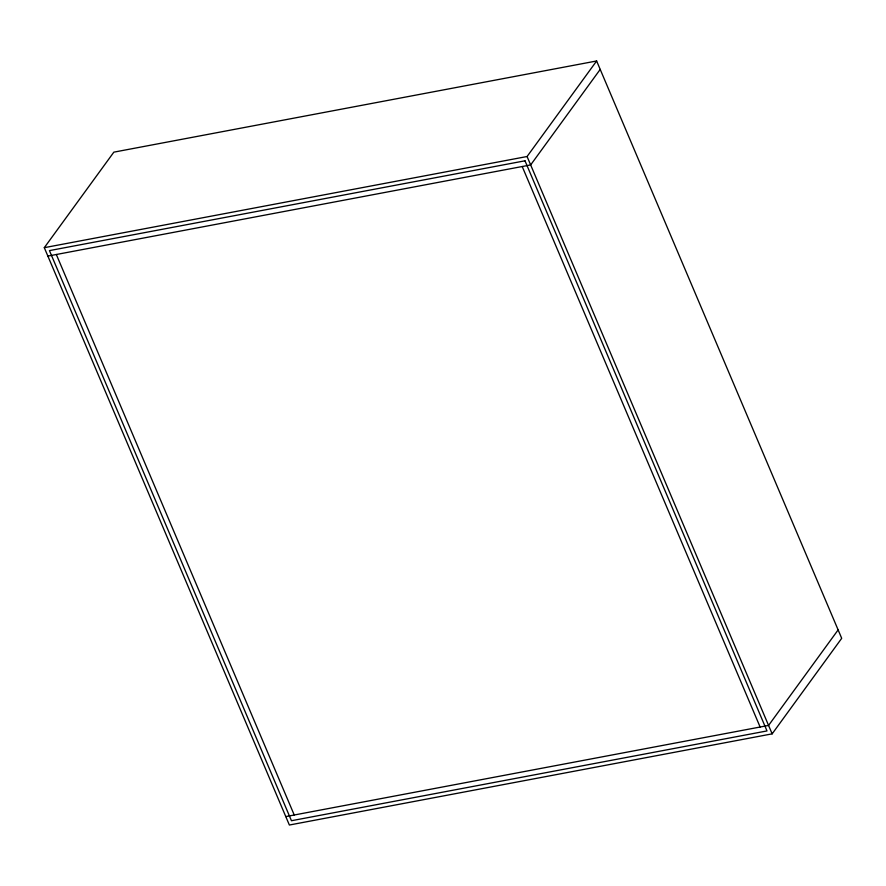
<?xml version="1.0" encoding="UTF-8"?>
<svg xmlns="http://www.w3.org/2000/svg" width="886" height="886" viewBox="0 0 886 886"><rect width="100%" height="100%" fill="white"/><g stroke="black" fill="none" stroke-linecap="round" stroke-linejoin="round"><path stroke-width="1.33" d="M44.3 247.681L113.851 152.148L596.632 60.979L841.7 638.319L772.149 733.852L289.368 825.021L44.3 247.681L527.081 156.512L596.632 60.979M600.21 69.407L530.659 164.929L47.877 256.098M838.123 629.902L768.572 725.424L285.79 816.593M527.081 156.512L772.149 733.852M522.208 166.524L760.122 727.018M56.327 254.504L294.241 814.998M524.988 160.798L49.45 250.605L291.45 820.724L766.999 730.928L524.988 160.798"/></g></svg>
